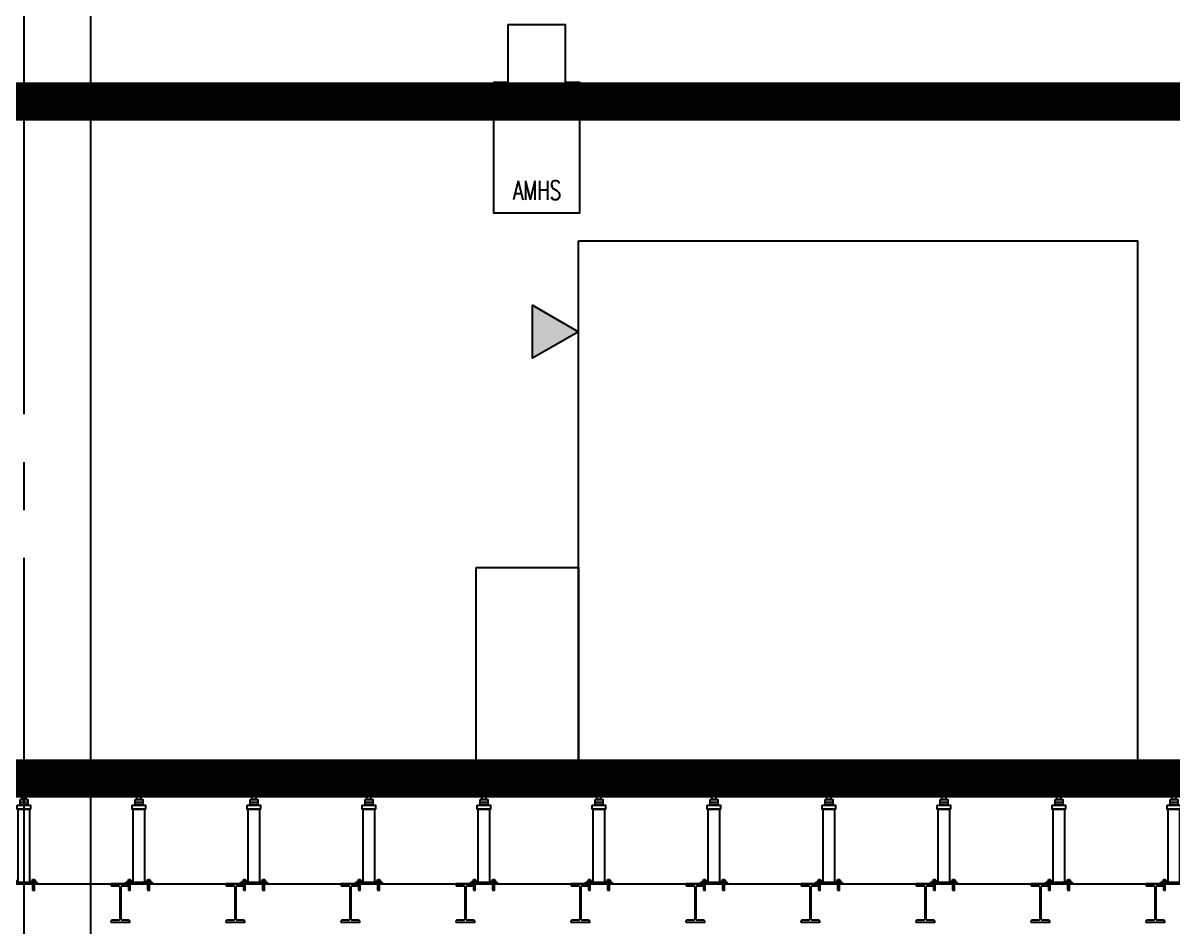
# Model space of a CAD drawing. Extents: x -3080 to 28500, y -1326 to 31609.
# Drawn here: x 13920 to 14520, y 26588 to 27060 of the extents above; entities that cross this region are included whole.
import ezdxf
from ezdxf.enums import TextEntityAlignment as Align
from ezdxf.xclip import XClip

# ---------------------------------------------------------------- set-up
doc = ezdxf.new("R2010")
doc.units = 0
doc.header["$LTSCALE"] = 100
doc.header["$XCLIPFRAME"] = 2
doc.linetypes.add('188K-SM-07-F10-MECH-CR PIPE-Y2257103$0$X-S-FAB_SL ALL$0$COL-CEN-LIN', pattern=[3.25, 2.5, -0.25, 0.25, -0.25])
doc.linetypes.add('188K-SM-07-F10-MECH-CR PIPE-Y2257103$0$X-S-FAB_SL ALL$0$HIDDEN', pattern=[0.4, 0.3, -0.1])
for name, color, linetype in [('0-xref', 8, 'Continuous'), ('188K-SM-07-F10-MECH-CR PIPE-Y2257103$0$0-BG', 6, 'Continuous'), ('188K-SM-07-F10-MECH-CR PIPE-Y2257103$0$0-CF-BABY 位', 2, 'Continuous'), ('188K-SM-07-F10-MECH-CR PIPE-Y2257103$0$AP2C-SM-08-FNN-340-A(N)-SMP$0$18P2-SM-08-FNN-320-A(9)-20190318-JEN$0$SM-08-FNN-300-A(9)-JEN$0$15P6-SM-08-FNN-320-A(10)-UIS-TCM$0$15P6-SM-08-FNN-320-A(10)-UIS-TCM$0$15P6-SM-08-FNN-320-A(10)-UIS-TCM$0$15P6-SM-08-FNN-320-A(10)-UIS-TCM$0$15P6-SM-08-FNN-320-A(10)-UIS-TCM$0$0-IE-SECTION', 1, 'Continuous'), ('188K-SM-07-F10-MECH-CR PIPE-Y2257103$0$Raised Floor', 1, 'Continuous'), ('188K-SM-07-F10-MECH-CR PIPE-Y2257103$0$X-S-FAB_SL ALL$0$ASP_3', 3, 'Continuous'), ('188K-SM-07-F10-MECH-CR PIPE-Y2257103$0$X-S-FAB_SL ALL$0$ASP_8', 8, 'Continuous'), ('188K-SM-07-F10-MECH-CR PIPE-Y2257103$0$X-S-FAB_SL ALL$0$CCL', 15, '188K-SM-07-F10-MECH-CR PIPE-Y2257103$0$X-S-FAB_SL ALL$0$COL-CEN-LIN'), ('188K-SM-07-F10-MECH-CR PIPE-Y2257103$0$X-S-FAB_SL ALL$0$WALL-RC', 1, 'Continuous')]:
    doc.layers.add(name, color=color, linetype=linetype)
doc.styles.add('188K-SM-07-F10-MECH-CR PIPE-Y2257103$0$AP2C-SM-08-FNN-340-A(N)-SMP$0$18P2-SM-08-FNN-320-A(9)-20190318-JEN$0$SM-08-FNN-300-A(9)-JEN$0$15P6-SM-08-FNN-320-A(10)-UIS-TCM$0$15P6-SM-08-FNN-320-A(10)-UIS-TCM$0$15P6-SM-08-FNN-320-A(10)-UIS-TCM$0$15P6-SM-08-FNN-320-A(10)-UIS-TCM$0$15P6-SM-08-FNN-320-A(10)-UIS-TCM$0$15P6-SM-08-FNN-320-A(10)-UIS-TCM$0$15P6-SM-08-FNN-320-A(10)-UIS-TCM$0$SM-08-FNN-160-0_TOOL(S)$0$ROMANS', font='romans__.ttf')

# ---------------------------------------------------------------- blocks, each defined once
blk = doc.blocks.new('188K-SM-07-F10-MECH-CR PIPE-Y2257103$0$TOOL123')
at = {"layer": '188K-SM-07-F10-MECH-CR PIPE-Y2257103$0$0-CF-BABY 位', "const_width": 20}
blk.add_lwpolyline([(7682.46, -83776.14), (14984.71, -83776.14), (14984.71, -84129.23), (7682.46, -84129.23)], close=True, dxfattribs=at)
blk = doc.blocks.new('188K-SM-07-F10-MECH-CR PIPE-Y2257103$0$X-S-FAB_SL ALL$0$A$Ceb448ab1')
at = {"layer": '188K-SM-07-F10-MECH-CR PIPE-Y2257103$0$X-S-FAB_SL ALL$0$CCL'}
blk.add_line((13920, 3600), (13920, 0), dxfattribs=at)
blk = doc.blocks.new('188K-SM-07-F10-MECH-CR PIPE-Y2257103$0$X-S-FAB_SL ALL$0$steel_100x200')
at = {"color": 6}
blk.add_lwpolyline([(0, 0), (10, 0), (10, 0.3, 0.414214), (9.3, 1), (6.05, 1, -0.414214), (5.35, 1.7), (5.35, 18.3, -0.414214), (6.05, 19), (9.3, 19, 0.414214), (10, 19.7), (10, 20), (0, 20), (0, 19.7, 0.414214), (0.7, 19), (3.95, 19, -0.414214), (4.65, 18.3), (4.65, 1.7, -0.414214), (3.95, 1), (0.7, 1, 0.414214), (0, 0.3)], format="xyb", close=True, dxfattribs=at)
blk = doc.blocks.new('*U1663')
at = {"layer": '188K-SM-07-F10-MECH-CR PIPE-Y2257103$0$X-S-FAB_SL ALL$0$WALL-RC'}
blk.add_blockref('188K-SM-07-F10-MECH-CR PIPE-Y2257103$0$X-S-FAB_SL ALL$0$steel_100x200', (-5, -10), dxfattribs=at)
blk = doc.blocks.new('*U1664')
at = {"layer": '188K-SM-07-F10-MECH-CR PIPE-Y2257103$0$X-S-FAB_SL ALL$0$WALL-RC', "color": 0, "linetype": 'ByBlock', "lineweight": -2, "transparency": 16777216}
for p in [(12120, 0), (12180, 0), (12240, 0), (12300, 0), (12360, 0), (12420, 0), (12480, 0), (12540, 0), (12600, 0), (12660, 0)]:
    blk.add_blockref('*U1663', p, dxfattribs=at)
blk = doc.blocks.new('188K-SM-07-F10-MECH-CR PIPE-Y2257103$0$X-S-FAB_SL ALL')
at = {"color": 6}
blk.add_line((-2628.521, -72723.977), (19076.479, -72723.977), dxfattribs=at)
at = {"layer": '188K-SM-07-F10-MECH-CR PIPE-Y2257103$0$X-S-FAB_SL ALL$0$ASP_3', "linetype": '188K-SM-07-F10-MECH-CR PIPE-Y2257103$0$X-S-FAB_SL ALL$0$HIDDEN'}
for p, q in [((-2628.521, -72668.977), (19076.479, -72668.977)), ((-2628.521, -72674.477), (19076.479, -72674.477))]:
    blk.add_line(p, q, dxfattribs=at)
at = {"layer": '188K-SM-07-F10-MECH-CR PIPE-Y2257103$0$X-S-FAB_SL ALL$0$ASP_8'}
blk.add_line((9481.479, -72848.977), (9481.479, -71981.477), dxfattribs=at)
at = {"layer": '188K-SM-07-F10-MECH-CR PIPE-Y2257103$0$X-S-FAB_SL ALL$0$CCL'}
blk.add_blockref('188K-SM-07-F10-MECH-CR PIPE-Y2257103$0$X-S-FAB_SL ALL$0$A$Ceb448ab1', (-4473.521, -73553.977), dxfattribs=at)
at = {"layer": '188K-SM-07-F10-MECH-CR PIPE-Y2257103$0$X-S-FAB_SL ALL$0$WALL-RC'}
blk.add_blockref('*U1664', (-2623.171, -72733.977), dxfattribs=at)
blk = doc.blocks.new('188K-SM-07-F10-MECH-CR PIPE-Y2257103$0$A$Cf749f455')
at = {"layer": '188K-SM-07-F10-MECH-CR PIPE-Y2257103$0$Raised Floor'}
for points in [[(60, 45), (0, 45), (0, 40), (60, 40)], [(-4.5, 40), (4.5, 40), (4.5, 39.5), (-4.5, 39.5)], [(-4.5, 39), (4.5, 39), (4.5, 39.5), (-4.5, 39.5)], [(1.05, 39), (-1.05, 39), (-1.05, 34), (1.05, 34)], [(4.5, 37.5), (55.5, 37.5), (58, 40), (2, 40)], [(3.5, 31), (-3.5, 31), (-3.5, 29), (3.5, 29)], [(2, 34), (-2, 34), (-2, 32.5), (2, 32.5)], [(2, 32.5), (-2, 32.5), (-2, 31), (2, 31)], [(3, 29), (-3, 29), (-3, -9.3), (3, -9.3)], [(-7, -10), (7, -10), (7, -9.3), (-7, -9.3)], [(-4, -8.5), (-6, -8.5), (-6, -9.3), (-4, -9.3)], [(-4.5, -7.8), (-5.5, -7.8), (-5.5, -9.3), (-4.5, -9.3)], [(-4.5, -13.3), (-5.5, -13.3), (-5.5, -10), (-4.5, -10)], [(6, -8.5), (4, -8.5), (4, -9.3), (6, -9.3)], [(5.5, -7.8), (4.5, -7.8), (4.5, -9.3), (5.5, -9.3)], [(5.5, -13.3), (4.5, -13.3), (4.5, -10), (5.5, -10)]]:
    blk.add_lwpolyline(points, close=True, dxfattribs=at)
blk = doc.blocks.new('188K-SM-07-F10-MECH-CR PIPE-Y2257103$0$A$C31c50ed8')
at = {"layer": '188K-SM-07-F10-MECH-CR PIPE-Y2257103$0$AP2C-SM-08-FNN-340-A(N)-SMP$0$18P2-SM-08-FNN-320-A(9)-20190318-JEN$0$SM-08-FNN-300-A(9)-JEN$0$15P6-SM-08-FNN-320-A(10)-UIS-TCM$0$15P6-SM-08-FNN-320-A(10)-UIS-TCM$0$15P6-SM-08-FNN-320-A(10)-UIS-TCM$0$15P6-SM-08-FNN-320-A(10)-UIS-TCM$0$15P6-SM-08-FNN-320-A(10)-UIS-TCM$0$0-IE-SECTION', "linetype": 'Continuous'}
for color in [2, 256]:
    blk.add_hatch(color=color, dxfattribs=at).paths.add_polyline_path([(0, 0), (23.92, 13.81), (23.92, -13.81)])
at = {"layer": '188K-SM-07-F10-MECH-CR PIPE-Y2257103$0$AP2C-SM-08-FNN-340-A(N)-SMP$0$18P2-SM-08-FNN-320-A(9)-20190318-JEN$0$SM-08-FNN-300-A(9)-JEN$0$15P6-SM-08-FNN-320-A(10)-UIS-TCM$0$15P6-SM-08-FNN-320-A(10)-UIS-TCM$0$15P6-SM-08-FNN-320-A(10)-UIS-TCM$0$15P6-SM-08-FNN-320-A(10)-UIS-TCM$0$15P6-SM-08-FNN-320-A(10)-UIS-TCM$0$0-IE-SECTION', "color": 2}
blk.add_lwpolyline([(0, 0), (23.92, -13.81), (23.92, 13.81)], close=True, dxfattribs=at)
at = {"layer": '188K-SM-07-F10-MECH-CR PIPE-Y2257103$0$AP2C-SM-08-FNN-340-A(N)-SMP$0$18P2-SM-08-FNN-320-A(9)-20190318-JEN$0$SM-08-FNN-300-A(9)-JEN$0$15P6-SM-08-FNN-320-A(10)-UIS-TCM$0$15P6-SM-08-FNN-320-A(10)-UIS-TCM$0$15P6-SM-08-FNN-320-A(10)-UIS-TCM$0$15P6-SM-08-FNN-320-A(10)-UIS-TCM$0$15P6-SM-08-FNN-320-A(10)-UIS-TCM$0$0-IE-SECTION'}
blk.add_lwpolyline([(0, 0), (23.92, -13.81), (23.92, 13.81)], close=True, dxfattribs=at)
blk = doc.blocks.new('*U1640')
at = {"layer": '188K-SM-07-F10-MECH-CR PIPE-Y2257103$0$AP2C-SM-08-FNN-340-A(N)-SMP$0$18P2-SM-08-FNN-320-A(9)-20190318-JEN$0$SM-08-FNN-300-A(9)-JEN$0$15P6-SM-08-FNN-320-A(10)-UIS-TCM$0$15P6-SM-08-FNN-320-A(10)-UIS-TCM$0$15P6-SM-08-FNN-320-A(10)-UIS-TCM$0$15P6-SM-08-FNN-320-A(10)-UIS-TCM$0$15P6-SM-08-FNN-320-A(10)-UIS-TCM$0$0-IE-SECTION'}
for points in [[(22989.13, -72305.88), (22989.13, -72373.98), (23034.13, -72373.98), (23034.13, -72305.88), (23026.63, -72305.88), (23026.63, -72275.88), (22996.63, -72275.88), (22996.63, -72305.88)], [(23033.43, -72388.48), (23325.06, -72388.48), (23325.06, -72668.98), (23033.43, -72668.98)]]:
    blk.add_lwpolyline(points, close=True, dxfattribs=at)
at = {"layer": '188K-SM-07-F10-MECH-CR PIPE-Y2257103$0$AP2C-SM-08-FNN-340-A(N)-SMP$0$18P2-SM-08-FNN-320-A(9)-20190318-JEN$0$SM-08-FNN-300-A(9)-JEN$0$15P6-SM-08-FNN-320-A(10)-UIS-TCM$0$15P6-SM-08-FNN-320-A(10)-UIS-TCM$0$15P6-SM-08-FNN-320-A(10)-UIS-TCM$0$15P6-SM-08-FNN-320-A(10)-UIS-TCM$0$15P6-SM-08-FNN-320-A(10)-UIS-TCM$0$0-IE-SECTION', "color": 1}
blk.add_lwpolyline([(22980.07, -72558.98), (23033.43, -72558.98), (23033.43, -72668.98), (22980.07, -72668.98)], close=True, dxfattribs=at)
at = {"xscale": -1}
blk.add_blockref('188K-SM-07-F10-MECH-CR PIPE-Y2257103$0$A$C31c50ed8', (23033.43, -72435.97), dxfattribs=at)
at = {"layer": '188K-SM-07-F10-MECH-CR PIPE-Y2257103$0$AP2C-SM-08-FNN-340-A(N)-SMP$0$18P2-SM-08-FNN-320-A(9)-20190318-JEN$0$SM-08-FNN-300-A(9)-JEN$0$15P6-SM-08-FNN-320-A(10)-UIS-TCM$0$15P6-SM-08-FNN-320-A(10)-UIS-TCM$0$15P6-SM-08-FNN-320-A(10)-UIS-TCM$0$15P6-SM-08-FNN-320-A(10)-UIS-TCM$0$15P6-SM-08-FNN-320-A(10)-UIS-TCM$0$0-IE-SECTION', "style": '188K-SM-07-F10-MECH-CR PIPE-Y2257103$0$AP2C-SM-08-FNN-340-A(N)-SMP$0$18P2-SM-08-FNN-320-A(9)-20190318-JEN$0$SM-08-FNN-300-A(9)-JEN$0$15P6-SM-08-FNN-320-A(10)-UIS-TCM$0$15P6-SM-08-FNN-320-A(10)-UIS-TCM$0$15P6-SM-08-FNN-320-A(10)-UIS-TCM$0$15P6-SM-08-FNN-320-A(10)-UIS-TCM$0$15P6-SM-08-FNN-320-A(10)-UIS-TCM$0$15P6-SM-08-FNN-320-A(10)-UIS-TCM$0$15P6-SM-08-FNN-320-A(10)-UIS-TCM$0$SM-08-FNN-160-0_TOOL(S)$0$ROMANS', "width": 0.7}
blk.add_text('AMHS', height=10, dxfattribs=at).set_placement((23011.81, -72367.17, 434.91), align=Align.CENTER)
blk = doc.blocks.new('188K-SM-07-F10-MECH-CR PIPE-Y2257103')
blk.add_blockref('188K-SM-07-F10-MECH-CR PIPE-Y2257103$0$TOOL123', (0, 110795.018))
ref = blk.add_blockref('188K-SM-07-F10-MECH-CR PIPE-Y2257103$0$X-S-FAB_SL ALL', (4473.521, 99334.763))
XClip(ref).set_block_clipping_path([(-7553.4648570136, -75341.9369645483), (24026.2025623869, -67725.7696244382)])
at = {"xscale": -1}
for p in [(13920, 26620.786), (13980, 26620.786), (14040, 26620.786), (14100, 26620.786), (14160, 26620.786), (14220, 26620.786), (14280, 26620.786), (14340, 26620.786), (14400, 26620.786), (14460, 26620.786), (14520, 26620.786)]:
    blk.add_blockref('188K-SM-07-F10-MECH-CR PIPE-Y2257103$0$A$Cf749f455', p, dxfattribs=at)
at = {"layer": '188K-SM-07-F10-MECH-CR PIPE-Y2257103$0$0-BG'}
blk.add_blockref('*U1640', (-8824.085, 99334.763), dxfattribs=at)

msp = doc.modelspace()

# ---------------------------------------------------------------- block references
at = {"layer": '0-xref'}
msp.add_blockref('188K-SM-07-F10-MECH-CR PIPE-Y2257103', (0, 0), dxfattribs=at)

doc.saveas('drawing.dxf')
